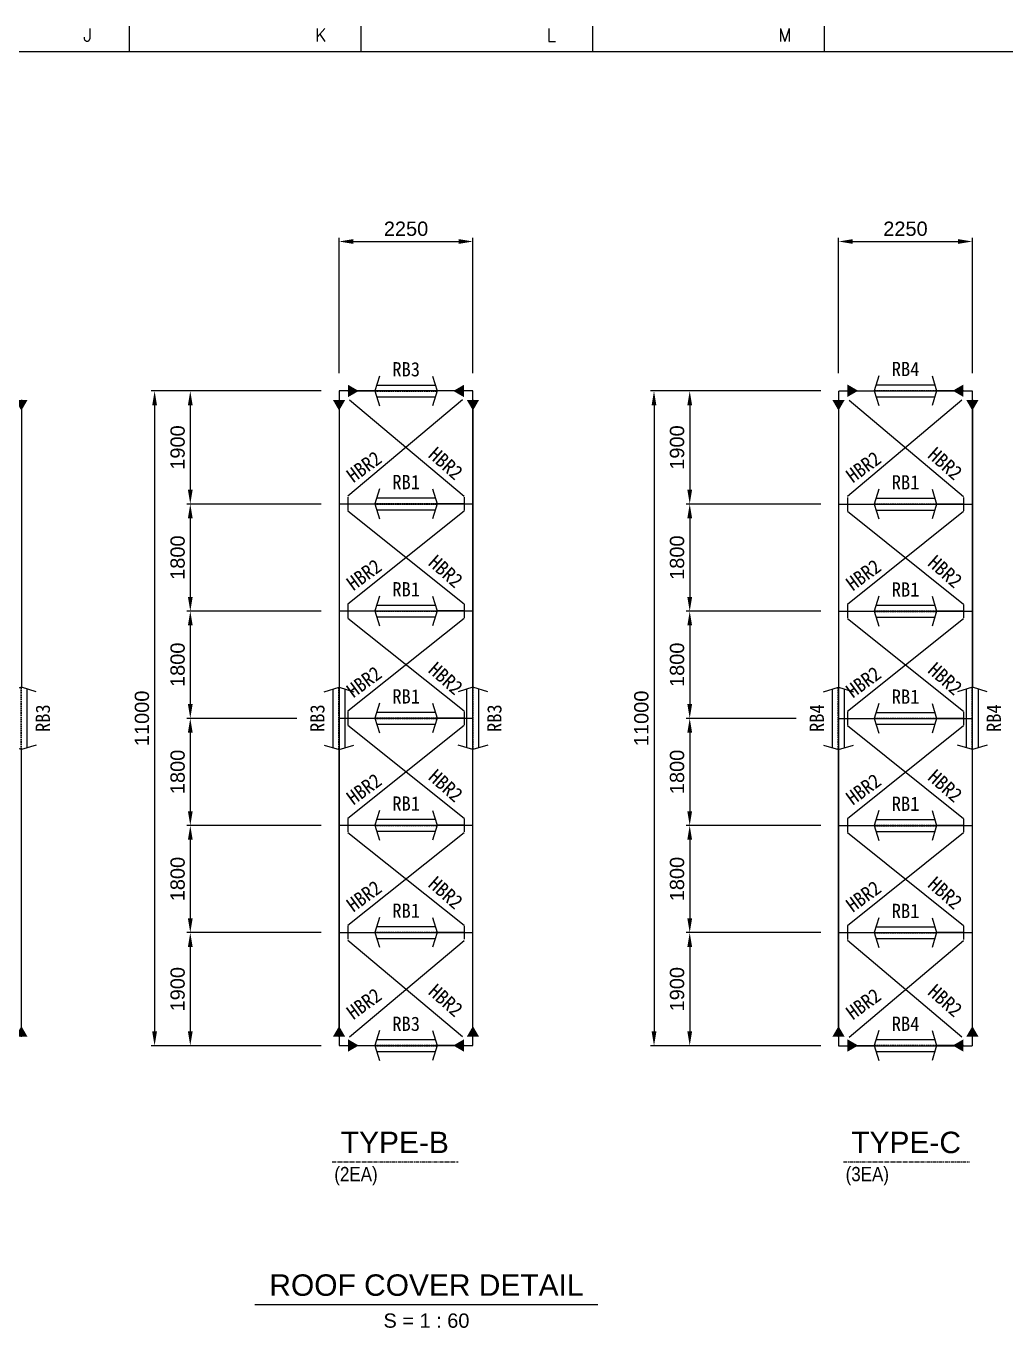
# Model space of a CAD drawing. Header units: millimetres. Extents: x 0 to 153097, y 17753 to 125268.
# Drawn here: x 38688 to 55158, y 45718 to 67590 of the extents above; entities that cross this region are included whole.
import ezdxf
from ezdxf.enums import TextEntityAlignment as Align

# ---------------------------------------------------------------- set-up
doc = ezdxf.new("R2010")
doc.units = ezdxf.units.MM
doc.header["$LTSCALE"] = 50
doc.linetypes.add('CENTER', pattern=[2, 1.25, -0.25, 0.25, -0.25])
doc.linetypes.add('HIDDEN', pattern=[0.375, 0.25, -0.125])
doc.layers.get('Defpoints').update_dxf_attribs({"color": 140})
for name, color, linetype in [('1', 7, 'Continuous'), ('1CEN', 20, 'CENTER'), ('AS-CLXM-STEL', 2, 'Continuous'), ('C_CEN', 1, 'CENTER'), ('C_TEXT_01', 2, 'Continuous'), ('DIM-SCALE', 7, 'Continuous'), ('STEEL-BEAM', 4, 'Continuous'), ('TAN-TIT', 30, 'Continuous'), ('TITLE', 7, 'Continuous')]:
    doc.layers.add(name, color=color, linetype=linetype)
doc.styles.add('Arial', font='arial.ttf')
doc.styles.add('COM', font='COMPLEX', dxfattribs={"height": 5})
doc.styles.add('돋움체', font='', dxfattribs={"width": 0.9})
doc.styles.get('돋움체').set_extended_font_data('DotumChe')
doc.dimstyles.new('일반도면_0050', dxfattribs={"dimtxt": 200, "dimasz": 200, "dimexe": 50, "dimexo": 250, "dimgap": 75, "dimtad": 1, "dimdec": 0, "dimzin": 0, "dimdsep": 46, "dimtxsty": 'Arial', "dimcen": -250, "dimclrd": 7, "dimclre": 7, "dimclrt": 2, "dimadec": 0, "dimazin": 0, "dimtfac": 1, "dimtdec": 0, "dimtix": 1, "dimtmove": 2, "dimatfit": 3, "dimfxl": 1, "dimtolj": 1, "dimtzin": 0, "dimarcsym": 0})

# ---------------------------------------------------------------- blocks, each defined once
blk = doc.blocks.new('BORDER')
at = {"layer": 'TAN-TIT'}
for p, q in [((134763, 164680), (134763, 166122)), ((147741, 164680), (147741, 166122)), ((160720, 164680), (160720, 166122)), ((173699, 164680), (173699, 166122)), ((232823, 164680), (4977, 164680))]:
    blk.add_line(p, q, dxfattribs=at)
at = {"layer": 'TAN-TIT', "style": 'COM'}
for s, p in [('J', (132167, 165257)), ('K', (145146, 165257)), ('L', (158124, 165257)), ('M', (171103, 165257)), ('M', (171103, 165257))]:
    blk.add_text(s, height=721, dxfattribs=at).set_placement(p)
blk = doc.blocks.new('_DatumFilled')
at = {"color": 0, "linetype": 'ByBlock'}
blk.add_solid([(0, 0.58), (-1, 0), (0, -0.58)], dxfattribs=at)
blk = doc.blocks.new('*U184')
at = {"layer": 'AS-CLXM-STEL'}
for p, q in [((-2700, 250), (2127, 250)), ((8000, 250), (3173, 250))]:
    blk.add_line(p, q, dxfattribs=at)
at = {"layer": 'Defpoints'}
for p in [(-2850, 250), (8150, 250)]:
    blk.add_point(p, dxfattribs=at)
at = {"layer": 'STEEL-BEAM', "color": 8, "linetype": 'HIDDEN', "ltscale": 2}
for p, q in [((2128, 254), (3172, 254)), ((2128, 246), (3172, 246))]:
    blk.add_line(p, q, dxfattribs=at)
at = {"layer": 'STEEL-BEAM'}
for p, q in [((2157, 350), (3143, 350)), ((2157, 150), (3143, 150))]:
    blk.add_line(p, q, dxfattribs=at)
for points in [[(2202, 500), (2127, 250), (2202, 0)], [(3098, 500), (3173, 250), (3098, 0)]]:
    blk.add_lwpolyline(points, dxfattribs=at)
at = {"layer": 'STEEL-BEAM', "color": 7, "yscale": 180, "zscale": 180, "rotation": 180}
for p, xscale in [((-2700, 250), 180), ((8000, 250), -180)]:
    blk.add_blockref('_DatumFilled', p, dxfattribs=dict(at, xscale=xscale))
at = {"layer": 'STEEL-BEAM', "color": 3, "style": '돋움체'}
blk.add_attdef('BEAMNO.', text='', height=240, dxfattribs=at).set_placement((2653, 615), align=Align.MIDDLE_CENTER)
blk = doc.blocks.new('*U52')
at = {"layer": 'AS-CLXM-STEL'}
for p, q in [((1675, 250), (2127, 250)), ((3625, 250), (3173, 250))]:
    blk.add_line(p, q, dxfattribs=at)
at = {"layer": 'Defpoints'}
for p in [(1525, 250), (3775, 250)]:
    blk.add_point(p, dxfattribs=at)
at = {"layer": 'STEEL-BEAM', "color": 8, "linetype": 'HIDDEN', "ltscale": 2}
for p, q in [((2128, 254), (3172, 254)), ((2128, 246), (3172, 246))]:
    blk.add_line(p, q, dxfattribs=at)
at = {"layer": 'STEEL-BEAM'}
for p, q in [((2157, 350), (3143, 350)), ((2157, 150), (3143, 150))]:
    blk.add_line(p, q, dxfattribs=at)
for points in [[(2202, 500), (2127, 250), (2202, 0)], [(3098, 500), (3173, 250), (3098, 0)]]:
    blk.add_lwpolyline(points, dxfattribs=at)
at = {"layer": 'STEEL-BEAM', "color": 7, "yscale": 180, "zscale": 180, "rotation": 180}
for p, xscale in [((1675, 250), 180), ((3625, 250), -180)]:
    blk.add_blockref('_DatumFilled', p, dxfattribs=dict(at, xscale=xscale))
at = {"layer": 'STEEL-BEAM', "color": 3, "style": '돋움체'}
blk.add_attdef('BEAMNO.', text='', height=240, dxfattribs=at).set_placement((2653, 615), align=Align.MIDDLE_CENTER)
blk = doc.blocks.new('*U53')
at = {"layer": 'AS-CLXM-STEL'}
for p, q in [((1675, 250), (2127, 250)), ((3625, 250), (3173, 250))]:
    blk.add_line(p, q, dxfattribs=at)
at = {"layer": 'Defpoints'}
for p in [(1525, 250), (3775, 250)]:
    blk.add_point(p, dxfattribs=at)
at = {"layer": 'STEEL-BEAM', "color": 3}
for p, q in [((1675, 362), (1675, 137)), ((3625, 362), (3625, 137))]:
    blk.add_line(p, q, dxfattribs=at)
at = {"layer": 'STEEL-BEAM', "color": 8, "linetype": 'HIDDEN', "ltscale": 2}
for p, q in [((2128, 254), (3172, 254)), ((2128, 246), (3172, 246))]:
    blk.add_line(p, q, dxfattribs=at)
at = {"layer": 'STEEL-BEAM'}
for p, q in [((2157, 350), (3143, 350)), ((2157, 150), (3143, 150))]:
    blk.add_line(p, q, dxfattribs=at)
for points in [[(2202, 500), (2127, 250), (2202, 0)], [(3098, 500), (3173, 250), (3098, 0)]]:
    blk.add_lwpolyline(points, dxfattribs=at)
at = {"layer": 'STEEL-BEAM', "color": 3, "style": '돋움체'}
blk.add_attdef('BEAMNO.', text='', height=240, dxfattribs=at).set_placement((2653, 615), align=Align.MIDDLE_CENTER)
blk = doc.blocks.new('*D272')
at = {"layer": 'Defpoints', "color": 0}
for p in [(54594, 63970), (52344, 61459), (54594, 61459)]:
    blk.add_point(p, dxfattribs=at)
at = {"layer": 'DIM-SCALE', "color": 7, "lineweight": -2}
for p, q in [((52344, 61759), (52344, 64030)), ((52584, 63970), (54354, 63970)), ((54594, 61759), (54594, 64030))]:
    blk.add_line(p, q, dxfattribs=at)
at = {"layer": 'DIM-SCALE', "color": 7}
for points in [[(52584, 64010), (52584, 63930), (52344, 63970)], [(54354, 64010), (54354, 63930), (54594, 63970)]]:
    blk.add_solid(points, dxfattribs=at)
at = {"layer": 'DIM-SCALE', "color": 2, "insert": (53469, 64183), "char_height": 240, "attachment_point": 5, "style": 'Arial'}
blk.add_mtext('\\A1;2250', dxfattribs=at)
blk = doc.blocks.new('*D273')
at = {"layer": 'Defpoints', "color": 0}
for p in [(52344, 61459), (49843, 59559), (52344, 59559)]:
    blk.add_point(p, dxfattribs=at)
at = {"layer": 'DIM-SCALE', "color": 7, "lineweight": -2}
for p, q in [((52044, 61459), (49783, 61459)), ((49843, 61219), (49843, 59799)), ((52044, 59559), (49783, 59559))]:
    blk.add_line(p, q, dxfattribs=at)
at = {"layer": 'DIM-SCALE', "color": 7}
for points in [[(49803, 61219), (49883, 61219), (49843, 61459)], [(49803, 59799), (49883, 59799), (49843, 59559)]]:
    blk.add_solid(points, dxfattribs=at)
at = {"layer": 'DIM-SCALE', "color": 2, "insert": (49631, 60509), "char_height": 240, "attachment_point": 5, "rotation": 90, "style": 'Arial'}
blk.add_mtext('\\A1;1900', dxfattribs=at)
blk = doc.blocks.new('*D274')
at = {"layer": 'Defpoints', "color": 0}
for p in [(52344, 59559), (49843, 57759), (52344, 57759)]:
    blk.add_point(p, dxfattribs=at)
at = {"layer": 'DIM-SCALE', "color": 7, "lineweight": -2}
for p, q in [((52044, 59559), (49783, 59559)), ((49843, 59319), (49843, 57999)), ((52044, 57759), (49783, 57759))]:
    blk.add_line(p, q, dxfattribs=at)
at = {"layer": 'DIM-SCALE', "color": 7}
for points in [[(49803, 59319), (49883, 59319), (49843, 59559)], [(49803, 57999), (49883, 57999), (49843, 57759)]]:
    blk.add_solid(points, dxfattribs=at)
at = {"layer": 'DIM-SCALE', "color": 2, "insert": (49631, 58659), "char_height": 240, "attachment_point": 5, "rotation": 90, "style": 'Arial'}
blk.add_mtext('\\A1;1800', dxfattribs=at)
blk = doc.blocks.new('*D275')
at = {"layer": 'Defpoints', "color": 0}
for p in [(52344, 57759), (49843, 55959), (51934, 55959)]:
    blk.add_point(p, dxfattribs=at)
at = {"layer": 'DIM-SCALE', "color": 7, "lineweight": -2}
for p, q in [((52044, 57759), (49783, 57759)), ((49843, 57519), (49843, 56199)), ((51634, 55959), (49783, 55959))]:
    blk.add_line(p, q, dxfattribs=at)
at = {"layer": 'DIM-SCALE', "color": 7}
for points in [[(49803, 57519), (49883, 57519), (49843, 57759)], [(49803, 56199), (49883, 56199), (49843, 55959)]]:
    blk.add_solid(points, dxfattribs=at)
at = {"layer": 'DIM-SCALE', "color": 2, "insert": (49631, 56859), "char_height": 240, "attachment_point": 5, "rotation": 90, "style": 'Arial'}
blk.add_mtext('\\A1;1800', dxfattribs=at)
blk = doc.blocks.new('*D276')
at = {"layer": 'Defpoints', "color": 0}
for p in [(51934, 55959), (49843, 54159), (52344, 54159)]:
    blk.add_point(p, dxfattribs=at)
at = {"layer": 'DIM-SCALE', "color": 7, "lineweight": -2}
for p, q in [((51634, 55959), (49783, 55959)), ((49843, 55719), (49843, 54399)), ((52044, 54159), (49783, 54159))]:
    blk.add_line(p, q, dxfattribs=at)
at = {"layer": 'DIM-SCALE', "color": 7}
for points in [[(49803, 55719), (49883, 55719), (49843, 55959)], [(49803, 54399), (49883, 54399), (49843, 54159)]]:
    blk.add_solid(points, dxfattribs=at)
at = {"layer": 'DIM-SCALE', "color": 2, "insert": (49631, 55059), "char_height": 240, "attachment_point": 5, "rotation": 90, "style": 'Arial'}
blk.add_mtext('\\A1;1800', dxfattribs=at)
blk = doc.blocks.new('*D277')
at = {"layer": 'Defpoints', "color": 0}
for p in [(52344, 54159), (49843, 52359), (52344, 52359)]:
    blk.add_point(p, dxfattribs=at)
at = {"layer": 'DIM-SCALE', "color": 7, "lineweight": -2}
for p, q in [((52044, 54159), (49783, 54159)), ((49843, 53919), (49843, 52599)), ((52044, 52359), (49783, 52359))]:
    blk.add_line(p, q, dxfattribs=at)
at = {"layer": 'DIM-SCALE', "color": 7}
for points in [[(49803, 53919), (49883, 53919), (49843, 54159)], [(49803, 52599), (49883, 52599), (49843, 52359)]]:
    blk.add_solid(points, dxfattribs=at)
at = {"layer": 'DIM-SCALE', "color": 2, "insert": (49631, 53259), "char_height": 240, "attachment_point": 5, "rotation": 90, "style": 'Arial'}
blk.add_mtext('\\A1;1800', dxfattribs=at)
blk = doc.blocks.new('*D278')
at = {"layer": 'Defpoints', "color": 0}
for p in [(52344, 52359), (49843, 50459), (52344, 50459)]:
    blk.add_point(p, dxfattribs=at)
at = {"layer": 'DIM-SCALE', "color": 7, "lineweight": -2}
for p, q in [((52044, 52359), (49783, 52359)), ((49843, 52119), (49843, 50699)), ((52044, 50459), (49783, 50459))]:
    blk.add_line(p, q, dxfattribs=at)
at = {"layer": 'DIM-SCALE', "color": 7}
for points in [[(49803, 52119), (49883, 52119), (49843, 52359)], [(49803, 50699), (49883, 50699), (49843, 50459)]]:
    blk.add_solid(points, dxfattribs=at)
at = {"layer": 'DIM-SCALE', "color": 2, "insert": (49631, 51409), "char_height": 240, "attachment_point": 5, "rotation": 90, "style": 'Arial'}
blk.add_mtext('\\A1;1900', dxfattribs=at)
blk = doc.blocks.new('*D279')
at = {"layer": 'Defpoints', "color": 0}
for p in [(52344, 61459), (49243, 50459), (52344, 50459)]:
    blk.add_point(p, dxfattribs=at)
at = {"layer": 'DIM-SCALE', "color": 7, "lineweight": -2}
for p, q in [((52044, 61459), (49183, 61459)), ((49243, 61219), (49243, 50699)), ((52044, 50459), (49183, 50459))]:
    blk.add_line(p, q, dxfattribs=at)
at = {"layer": 'DIM-SCALE', "color": 7}
for points in [[(49203, 61219), (49283, 61219), (49243, 61459)], [(49203, 50699), (49283, 50699), (49243, 50459)]]:
    blk.add_solid(points, dxfattribs=at)
at = {"layer": 'DIM-SCALE', "color": 2, "insert": (49031, 55959), "char_height": 240, "attachment_point": 5, "rotation": 90, "style": 'Arial'}
blk.add_mtext('\\A1;11000', dxfattribs=at)
blk = doc.blocks.new('*D283')
at = {"layer": 'Defpoints', "color": 0}
for p in [(46200, 63970), (43950, 61459), (46200, 61459)]:
    blk.add_point(p, dxfattribs=at)
at = {"layer": 'DIM-SCALE', "color": 7, "lineweight": -2}
for p, q in [((43950, 61759), (43950, 64030)), ((44190, 63970), (45960, 63970)), ((46200, 61759), (46200, 64030))]:
    blk.add_line(p, q, dxfattribs=at)
at = {"layer": 'DIM-SCALE', "color": 7}
for points in [[(44190, 64010), (44190, 63930), (43950, 63970)], [(45960, 64010), (45960, 63930), (46200, 63970)]]:
    blk.add_solid(points, dxfattribs=at)
at = {"layer": 'DIM-SCALE', "color": 2, "insert": (45075, 64183), "char_height": 240, "attachment_point": 5, "style": 'Arial'}
blk.add_mtext('\\A1;2250', dxfattribs=at)
blk = doc.blocks.new('*D284')
at = {"layer": 'Defpoints', "color": 0}
for p in [(43950, 61459), (41449, 59559), (43950, 59559)]:
    blk.add_point(p, dxfattribs=at)
at = {"layer": 'DIM-SCALE', "color": 7, "lineweight": -2}
for p, q in [((43650, 61459), (41389, 61459)), ((41449, 61219), (41449, 59799)), ((43650, 59559), (41389, 59559))]:
    blk.add_line(p, q, dxfattribs=at)
at = {"layer": 'DIM-SCALE', "color": 7}
for points in [[(41409, 61219), (41489, 61219), (41449, 61459)], [(41409, 59799), (41489, 59799), (41449, 59559)]]:
    blk.add_solid(points, dxfattribs=at)
at = {"layer": 'DIM-SCALE', "color": 2, "insert": (41237, 60509), "char_height": 240, "attachment_point": 5, "rotation": 90, "style": 'Arial'}
blk.add_mtext('\\A1;1900', dxfattribs=at)
blk = doc.blocks.new('*D285')
at = {"layer": 'Defpoints', "color": 0}
for p in [(43950, 59559), (41449, 57759), (43950, 57759)]:
    blk.add_point(p, dxfattribs=at)
at = {"layer": 'DIM-SCALE', "color": 7, "lineweight": -2}
for p, q in [((43650, 59559), (41389, 59559)), ((41449, 59319), (41449, 57999)), ((43650, 57759), (41389, 57759))]:
    blk.add_line(p, q, dxfattribs=at)
at = {"layer": 'DIM-SCALE', "color": 7}
for points in [[(41409, 59319), (41489, 59319), (41449, 59559)], [(41409, 57999), (41489, 57999), (41449, 57759)]]:
    blk.add_solid(points, dxfattribs=at)
at = {"layer": 'DIM-SCALE', "color": 2, "insert": (41237, 58659), "char_height": 240, "attachment_point": 5, "rotation": 90, "style": 'Arial'}
blk.add_mtext('\\A1;1800', dxfattribs=at)
blk = doc.blocks.new('*D286')
at = {"layer": 'Defpoints', "color": 0}
for p in [(43950, 57759), (41449, 55959), (43539, 55959)]:
    blk.add_point(p, dxfattribs=at)
at = {"layer": 'DIM-SCALE', "color": 7, "lineweight": -2}
for p, q in [((43650, 57759), (41389, 57759)), ((41449, 57519), (41449, 56199)), ((43239, 55959), (41389, 55959))]:
    blk.add_line(p, q, dxfattribs=at)
at = {"layer": 'DIM-SCALE', "color": 7}
for points in [[(41409, 57519), (41489, 57519), (41449, 57759)], [(41409, 56199), (41489, 56199), (41449, 55959)]]:
    blk.add_solid(points, dxfattribs=at)
at = {"layer": 'DIM-SCALE', "color": 2, "insert": (41237, 56859), "char_height": 240, "attachment_point": 5, "rotation": 90, "style": 'Arial'}
blk.add_mtext('\\A1;1800', dxfattribs=at)
blk = doc.blocks.new('*D287')
at = {"layer": 'Defpoints', "color": 0}
for p in [(43539, 55959), (41449, 54159), (43950, 54159)]:
    blk.add_point(p, dxfattribs=at)
at = {"layer": 'DIM-SCALE', "color": 7, "lineweight": -2}
for p, q in [((43239, 55959), (41389, 55959)), ((41449, 55719), (41449, 54399)), ((43650, 54159), (41389, 54159))]:
    blk.add_line(p, q, dxfattribs=at)
at = {"layer": 'DIM-SCALE', "color": 7}
for points in [[(41409, 55719), (41489, 55719), (41449, 55959)], [(41409, 54399), (41489, 54399), (41449, 54159)]]:
    blk.add_solid(points, dxfattribs=at)
at = {"layer": 'DIM-SCALE', "color": 2, "insert": (41237, 55059), "char_height": 240, "attachment_point": 5, "rotation": 90, "style": 'Arial'}
blk.add_mtext('\\A1;1800', dxfattribs=at)
blk = doc.blocks.new('*D288')
at = {"layer": 'Defpoints', "color": 0}
for p in [(43950, 54159), (41449, 52359), (43950, 52359)]:
    blk.add_point(p, dxfattribs=at)
at = {"layer": 'DIM-SCALE', "color": 7, "lineweight": -2}
for p, q in [((43650, 54159), (41389, 54159)), ((41449, 53919), (41449, 52599)), ((43650, 52359), (41389, 52359))]:
    blk.add_line(p, q, dxfattribs=at)
at = {"layer": 'DIM-SCALE', "color": 7}
for points in [[(41409, 53919), (41489, 53919), (41449, 54159)], [(41409, 52599), (41489, 52599), (41449, 52359)]]:
    blk.add_solid(points, dxfattribs=at)
at = {"layer": 'DIM-SCALE', "color": 2, "insert": (41237, 53259), "char_height": 240, "attachment_point": 5, "rotation": 90, "style": 'Arial'}
blk.add_mtext('\\A1;1800', dxfattribs=at)
blk = doc.blocks.new('*D289')
at = {"layer": 'Defpoints', "color": 0}
for p in [(43950, 52359), (41449, 50459), (43950, 50459)]:
    blk.add_point(p, dxfattribs=at)
at = {"layer": 'DIM-SCALE', "color": 7, "lineweight": -2}
for p, q in [((43650, 52359), (41389, 52359)), ((41449, 52119), (41449, 50699)), ((43650, 50459), (41389, 50459))]:
    blk.add_line(p, q, dxfattribs=at)
at = {"layer": 'DIM-SCALE', "color": 7}
for points in [[(41409, 52119), (41489, 52119), (41449, 52359)], [(41409, 50699), (41489, 50699), (41449, 50459)]]:
    blk.add_solid(points, dxfattribs=at)
at = {"layer": 'DIM-SCALE', "color": 2, "insert": (41237, 51409), "char_height": 240, "attachment_point": 5, "rotation": 90, "style": 'Arial'}
blk.add_mtext('\\A1;1900', dxfattribs=at)
blk = doc.blocks.new('*D290')
at = {"layer": 'Defpoints', "color": 0}
for p in [(43950, 61459), (40849, 50459), (43950, 50459)]:
    blk.add_point(p, dxfattribs=at)
at = {"layer": 'DIM-SCALE', "color": 7, "lineweight": -2}
for p, q in [((43650, 61459), (40789, 61459)), ((40849, 61219), (40849, 50699)), ((43650, 50459), (40789, 50459))]:
    blk.add_line(p, q, dxfattribs=at)
at = {"layer": 'DIM-SCALE', "color": 7}
for points in [[(40809, 61219), (40889, 61219), (40849, 61459)], [(40809, 50699), (40889, 50699), (40849, 50459)]]:
    blk.add_solid(points, dxfattribs=at)
at = {"layer": 'DIM-SCALE', "color": 2, "insert": (40637, 55959), "char_height": 240, "attachment_point": 5, "rotation": 90, "style": 'Arial'}
blk.add_mtext('\\A1;11000', dxfattribs=at)

msp = doc.modelspace()

# ---------------------------------------------------------------- linework, layer by layer
at = {"layer": '1CEN'}
for p, q in [((43835.01, 48506.33), (45951.25, 48506.33)), ((52428.85, 48506.33), (54545.09, 48506.33))]:
    msp.add_line(p, q, dxfattribs=at)
at = {"layer": 'AS-CLXM-STEL'}
for p, q in [((46021.5, 61309.07), (44099.51, 59689.47)), ((44127.51, 61309.07), (46049.51, 59689.47)), ((54415.86, 61305.07), (52493.87, 59685.47)), ((52521.87, 61305.07), (54443.87, 59685.47)), ((44099.51, 59443.07), (46049.51, 57883.07)), ((44099.51, 57883.07), (46049.51, 59443.07)), ((52493.87, 59439.07), (54443.87, 57879.07)), ((52493.87, 57879.07), (54443.87, 59439.07)), ((44099.51, 57643.07), (46049.51, 56083.07)), ((44099.51, 56083.07), (46049.51, 57643.07)), ((52493.87, 57639.07), (54443.87, 56079.07)), ((52493.87, 56079.07), (54443.87, 57639.07)), ((44099.51, 55843.07), (46049.51, 54283.07)), ((44099.51, 54283.07), (46049.51, 55843.07)), ((52493.87, 55839.07), (54443.87, 54279.07)), ((52493.87, 54279.07), (54443.87, 55839.07)), ((44099.51, 54043.07), (46049.51, 52483.07)), ((44099.51, 52483.07), (46049.51, 54043.07)), ((52493.87, 54039.07), (54443.87, 52479.07)), ((52493.87, 52479.07), (54443.87, 54039.07)), ((46021.5, 50609.07), (44099.51, 52228.67)), ((44127.51, 50609.07), (46049.51, 52228.67)), ((54415.86, 50605.07), (52493.87, 52224.67)), ((52521.87, 50605.07), (54443.87, 52224.67))]:
    msp.add_line(p, q, dxfattribs=at)
at = {"layer": 'C_CEN', "color": 8, "ltscale": 0.1}
for p, q in [((46199.51, 61459.07), (43949.51, 61459.07)), ((43949.51, 61459.07), (43949.51, 50463.07)), ((46199.51, 50463.07), (46199.51, 61459.07)), ((54593.87, 61455.07), (52343.87, 61455.07)), ((52343.87, 61455.07), (52343.87, 50459.07)), ((54593.87, 50459.07), (54593.87, 61455.07)), ((43949.51, 59563.07), (46199.51, 59563.07)), ((52343.87, 59559.07), (54593.87, 59559.07)), ((43949.51, 57763.07), (46199.51, 57763.07)), ((52343.87, 57759.07), (54593.87, 57759.07)), ((43949.51, 55963.07), (46199.51, 55963.07)), ((52343.87, 55959.07), (54593.87, 55959.07)), ((43949.51, 54163.07), (46199.51, 54163.07)), ((52343.87, 54159.07), (54593.87, 54159.07)), ((43949.51, 52363.07), (46199.51, 52363.07)), ((52343.87, 52359.07), (54593.87, 52359.07)), ((43949.51, 50463.07), (46199.51, 50463.07)), ((52343.87, 50459.07), (54593.87, 50459.07))]:
    msp.add_line(p, q, dxfattribs=at)
at = {"layer": 'TITLE', "color": 1, "linetype": 'Continuous'}
msp.add_line((48300.62, 46108.84), (42535.98, 46108.84), dxfattribs=at)

# ---------------------------------------------------------------- block references
at = {"layer": '1', "xscale": 0.3, "yscale": 0.3, "zscale": 0.3}
msp.add_blockref('BORDER', (0, 17753.06), dxfattribs=at)
at = {"layer": 'AS-CLXM-STEL'}
for name, p, values in [('*U52', (42424.51, 61209.07), {'BEAMNO.': 'RB3'}), ('*U52', (50818.87, 61213.07), {'BEAMNO.': 'RB4'}), ('*U53', (42424.51, 59313.07), {'BEAMNO.': 'RB1'}), ('*U53', (50818.87, 59309.07), {'BEAMNO.': 'RB1'}), ('*U53', (42424.51, 57513.07), {'BEAMNO.': 'RB1'}), ('*U53', (50818.87, 57509.07), {'BEAMNO.': 'RB1'}), ('*U53', (42424.51, 55713.07), {'BEAMNO.': 'RB1'}), ('*U53', (50818.87, 55709.07), {'BEAMNO.': 'RB1'}), ('*U53', (42424.51, 53913.07), {'BEAMNO.': 'RB1'}), ('*U53', (50818.87, 53909.07), {'BEAMNO.': 'RB1'}), ('*U53', (42424.51, 52113.07), {'BEAMNO.': 'RB1'}), ('*U53', (50818.87, 52109.07), {'BEAMNO.': 'RB1'}), ('*U52', (42424.51, 50213.07), {'BEAMNO.': 'RB3'}), ('*U52', (50818.87, 50213.07), {'BEAMNO.': 'RB4'})]:
    msp.add_blockref(name, p, dxfattribs=at).add_auto_attribs(values)
ref = msp.add_blockref('*U184', (38360.1, 53309.07), dxfattribs=dict(at, xscale=-1, rotation=270))
ref.add_attrib('BEAMNO.', 'RB3', dxfattribs={"layer": 'STEEL-BEAM', "color": 3, "height": 240, "rotation": 90, "style": '돋움체'}).set_placement((38970.04, 55961.87), align=Align.MIDDLE_CENTER)
at = {"layer": 'AS-CLXM-STEL', "rotation": 89.99999999999999}
for p, values in [((44199.51, 53309.07), {'BEAMNO.': 'RB3'}), ((52593.87, 53309.07), {'BEAMNO.': 'RB4'})]:
    msp.add_blockref('*U184', p, dxfattribs=at).add_auto_attribs(values)
at = {"layer": 'AS-CLXM-STEL'}
ref = msp.add_blockref('*U184', (45949.51, 53309.07), dxfattribs=dict(at, xscale=-1, rotation=270))
ref.add_attrib('BEAMNO.', 'RB3', dxfattribs={"layer": 'STEEL-BEAM', "color": 3, "height": 240, "rotation": 90, "style": '돋움체'}).set_placement((46559.45, 55961.87), align=Align.MIDDLE_CENTER)
ref = msp.add_blockref('*U184', (54343.87, 53309.07), dxfattribs=dict(at, xscale=-1, rotation=270))
ref.add_attrib('BEAMNO.', 'RB4', dxfattribs={"layer": 'STEEL-BEAM', "color": 3, "height": 240, "rotation": 90, "style": '돋움체'}).set_placement((54953.81, 55961.87), align=Align.MIDDLE_CENTER)

# ---------------------------------------------------------------- texts
at = {"layer": 'C_TEXT_01', "style": 'Arial', "width": 0.85}
for s, p in [('(2EA)', (44233.89, 48303.54)), ('(3EA)', (52827.72, 48303.54))]:
    msp.add_text(s, height=240, dxfattribs=at).set_placement(p, align=Align.MIDDLE_CENTER)
at = {"layer": 'C_TEXT_01', "style": 'Arial'}
msp.add_text('S = 1 : 60', height=240, dxfattribs=at).set_placement((45418.3, 45841.33), align=Align.MIDDLE_CENTER)
at = {"layer": 'STEEL-BEAM', "color": 3, "style": '돋움체'}
for rotation, p in [(36.281281, (44368.79, 60187.87)), (318.503017, (45743.98, 60243.73)), (36.281281, (52763.15, 60183.87)), (318.503017, (54138.34, 60239.73)), (36.281281, (44368.79, 58373.96)), (318.503017, (45743.98, 58429.82)), (36.281281, (52763.15, 58369.96)), (318.503017, (54138.34, 58425.82)), (318.503017, (45743.98, 56629.82)), (318.503017, (54138.34, 56625.82)), (36.281281, (44368.79, 56573.96)), (36.281281, (52763.15, 56569.96)), (36.281281, (44368.79, 54773.96)), (318.503017, (45743.98, 54829.82)), (36.281281, (52763.15, 54769.96)), (318.503017, (54138.34, 54825.82)), (36.281281, (44368.79, 52973.96)), (318.503017, (45743.98, 53029.82)), (36.281281, (52763.15, 52969.96)), (318.503017, (54138.34, 53025.82)), (36.281281, (44368.79, 51166.88)), (318.503017, (45743.98, 51222.75)), (36.281281, (52763.15, 51162.88)), (318.503017, (54138.34, 51218.75))]:
    msp.add_attdef('HBR2', text='B01', height=240, rotation=rotation, dxfattribs=at).set_placement(p, align=Align.MIDDLE_CENTER)
at = {"layer": 'TITLE', "color": 3, "ltscale": 10, "style": 'Arial'}
for s, p in [('TYPE-B', (44886.5, 48835.09)), ('TYPE-C', (53480.33, 48835.09)), ('ROOF COVER DETAIL', (45418.3, 46438.18))]:
    msp.add_text(s, height=360, dxfattribs=at).set_placement(p, align=Align.MIDDLE_CENTER)

# ---------------------------------------------------------------- dimensions: what is measured, and where the dimension line sits
at = {"layer": 'DIM-SCALE'}
for base, p1, p2, picture, middle in [((46199.51, 63970.31), (43949.51, 61459.07), (46199.51, 61459.07), '*D283', (45074.51, 64182.85)), ((54593.87, 63970.31), (52343.87, 61459.07), (54593.87, 61459.07), '*D272', (53468.87, 64182.85))]:
    dim = msp.add_linear_dim(base=base, p1=p1, p2=p2, dimstyle='일반도면_0050', override={"dimscale": 1.2}, dxfattribs=at)
    dim.commit()
    dim.dimension.update_dxf_attribs({"geometry": picture, "text_midpoint": middle})
for base, p1, p2, picture, middle in [((40849.08, 50459.07), (43949.51, 61459.07), (43949.51, 50459.07), '*D290', (40636.55, 55959.07)), ((41449.08, 59559.07), (43949.51, 61459.07), (43949.51, 59559.07), '*D284', (41236.55, 60509.07)), ((49243.44, 50459.07), (52343.87, 61459.07), (52343.87, 50459.07), '*D279', (49030.91, 55959.07)), ((49843.44, 59559.07), (52343.87, 61459.07), (52343.87, 59559.07), '*D273', (49630.91, 60509.07)), ((41449.08, 57759.07), (43949.51, 59559.07), (43949.51, 57759.07), '*D285', (41236.55, 58659.07)), ((49843.44, 57759.07), (52343.87, 59559.07), (52343.87, 57759.07), '*D274', (49630.91, 58659.07)), ((41449.08, 55959.07), (43949.51, 57759.07), (43539.16, 55959.07), '*D286', (41236.55, 56859.07)), ((49843.44, 55959.07), (52343.87, 57759.07), (51933.52, 55959.07), '*D275', (49630.91, 56859.07)), ((41449.08, 54159.07), (43539.16, 55959.07), (43949.51, 54159.07), '*D287', (41236.55, 55059.07)), ((49843.44, 54159.07), (51933.52, 55959.07), (52343.87, 54159.07), '*D276', (49630.91, 55059.07)), ((41449.08, 52359.07), (43949.51, 54159.07), (43949.51, 52359.07), '*D288', (41236.55, 53259.07)), ((49843.44, 52359.07), (52343.87, 54159.07), (52343.87, 52359.07), '*D277', (49630.91, 53259.07)), ((41449.08, 50459.07), (43949.51, 52359.07), (43949.51, 50459.07), '*D289', (41236.55, 51409.07)), ((49843.44, 50459.07), (52343.87, 52359.07), (52343.87, 50459.07), '*D278', (49630.91, 51409.07))]:
    dim = msp.add_linear_dim(base=base, p1=p1, p2=p2, angle=90, dimstyle='일반도면_0050', override={"dimscale": 1.2}, dxfattribs=at)
    dim.commit()
    dim.dimension.update_dxf_attribs({"geometry": picture, "text_midpoint": middle})

doc.saveas('drawing.dxf')
